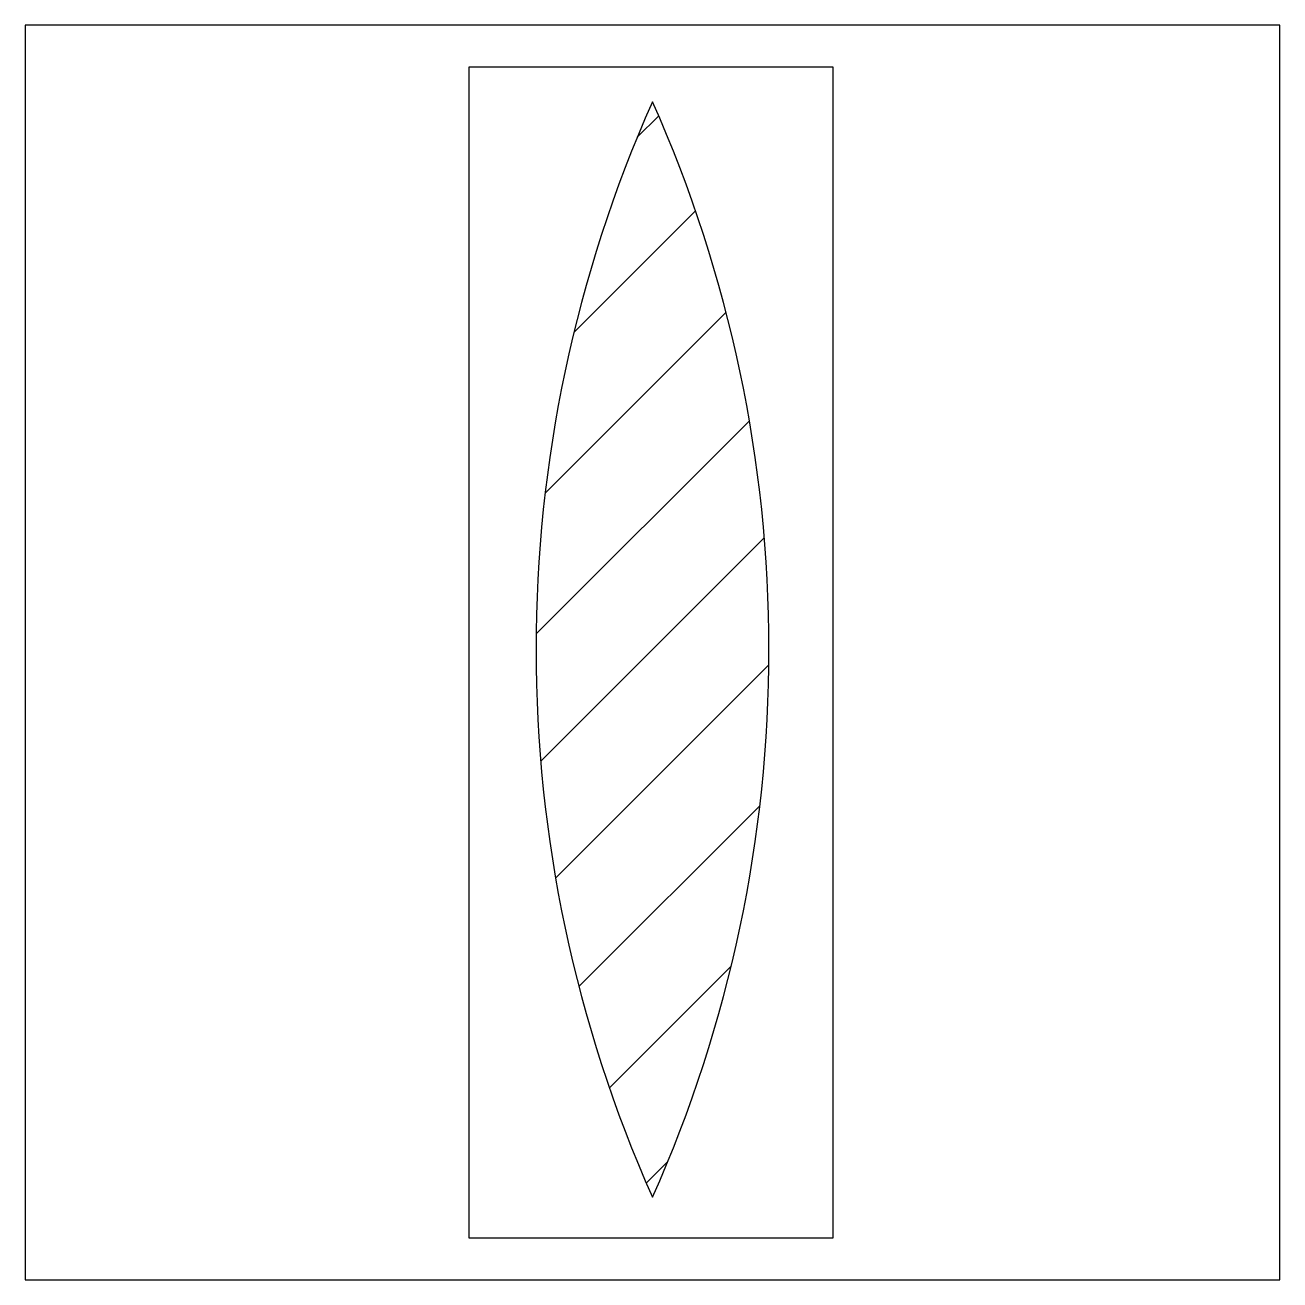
# Model space of a CAD drawing. Header units: millimetres. Extents: x 0 to 1000, y 0 to 1000.
import ezdxf

# ---------------------------------------------------------------- set-up
doc = ezdxf.new("R2010")
doc.units = ezdxf.units.MM
doc.layers.get('0').update_dxf_attribs({"color": 2})
for name, color, linetype in [('1', 1, 'Continuous'), ('2', 7, 'Continuous'), ('3', 7, 'Continuous')]:
    doc.layers.add(name, color=color, linetype=linetype)

msp = doc.modelspace()

# ---------------------------------------------------------------- linework, layer by layer
at = {"color": 2}
msp.add_lwpolyline([(0, 0), (1000, 0), (1000, 1000), (0, 1000)], close=True, dxfattribs=at)
at = {"layer": '1', "color": 1}
for p, q in [((644.1, 966.5), (353.5, 966.5)), ((353.5, 966.5), (353.5, 33.5)), ((644.1, 33.5), (644.1, 966.5)), ((353.5, 33.5), (644.1, 33.5))]:
    msp.add_line(p, q, dxfattribs=at)
at = {"layer": '2'}
for p, q in [((487.8, 910.6), (505, 927.7)), ((437.4, 755), (534.3, 851.9)), ((414.5, 627.1), (558.6, 771.2)), ((407.3, 514.8), (577.2, 684.7)), ((410.9, 413.4), (589.1, 591.5)), ((422.8, 320.2), (592.7, 490.1)), ((441.4, 233.7), (585.5, 377.8)), ((465.7, 153), (562.6, 249.9)), ((495, 77.2), (512.2, 94.3))]:
    msp.add_line(p, q, dxfattribs=at)
at = {"layer": '3'}
for centre, start, end in [((1480.8, 502.4), 156.0074, 203.9926), ((-480.8, 502.4), 336.0074, 23.9926)]:
    msp.add_arc(centre, 1073.6, start, end, dxfattribs=at)

doc.saveas('drawing.dxf')
